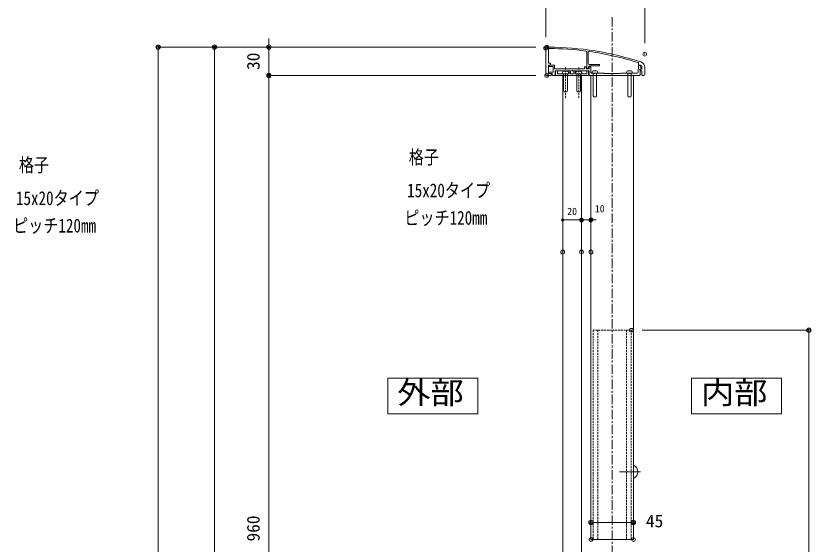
# Model space of a CAD drawing. Units: millimetres, scale not verified. Extents: x -1682 to 1682, y -1188 to 1188.
# Drawn here: x -728 to 114, y 100 to 659 of the extents above; entities that cross this region are included whole.
import ezdxf
from ezdxf.enums import TextEntityAlignment as Align

# ---------------------------------------------------------------- set-up
doc = ezdxf.new("R2010")
doc.units = ezdxf.units.MM
doc.header["$LTSCALE"] = 8
doc.header["$PDMODE"] = 32
doc.header["$PDSIZE"] = 4
doc.linetypes.add('USER1', pattern=[2, 1.25, -0.25, 0.25, -0.25])
doc.linetypes.add('USER3', pattern=[0.375, 0.25, -0.125])
for name, color, linetype, lineweight in [('0-0_0', 7, 'Continuous', 18), ('0-1_DEFPOINTS', 7, 'Continuous', 18), ('0-4_アンカー', 4, 'Continuous', 18), ('0-6_6ﾊｯﾁﾝｸﾞ', 4, 'Continuous', 18), ('0-7_2躯体線', 4, 'Continuous', 18), ('0-8_3中心線', 2, 'USER1', 18), ('0-9_41ｱﾙﾐ', 6, 'Continuous', 18), ('0-A_1手摺寸法', 7, 'Continuous', 18), ('0-C_P4-12', 7, 'Continuous', 18), ('1-3_101', 7, 'Continuous', 18), ('1-6_51破線ｱﾙﾐ', 3, 'USER3', 18)]:
    doc.layers.add(name, color=color, linetype=linetype, lineweight=lineweight)
doc.layers.add('1-5_8寸法', color=7, linetype='Continuous')
doc.styles.add('ＭＳ ゴシック', font='')
doc.styles.get('ＭＳ ゴシック').set_extended_font_data('MS Gothic')

# ---------------------------------------------------------------- blocks, each defined once
blk = doc.blocks.new('_ORIGIN2')
at = {"layer": '0-0_0'}
blk.add_line((-0.5, 0), (-1, 0), dxfattribs=at)
for radius in [0.5, 0.25]:
    blk.add_circle((0, 0), radius, dxfattribs=at)
blk = doc.blocks.new('D35')
at = {"layer": '0-1_DEFPOINTS'}
for p in [(3644.409, -1147.355), (3350.057, -2107.355), (3651.909, -2107.355)]:
    blk.add_point(p, dxfattribs=at)
at = {"layer": '0-A_1手摺寸法'}
for p, q in [((3632.909, -1147.355), (3350.057, -1147.355)), ((3350.057, -1151.955), (3350.057, -2102.755)), ((3640.409, -2107.355), (3350.057, -2107.355))]:
    blk.add_line(p, q, dxfattribs=at)
at = {"layer": '0-A_1手摺寸法', "xscale": 4.6, "yscale": 4.6}
for p, rotation in [((3350.057, -1147.355), 90), ((3350.057, -2107.355), 270)]:
    blk.add_blockref('_ORIGIN2', p, dxfattribs=dict(at, rotation=rotation))
at = {"layer": '0-A_1手摺寸法', "style": 'ＭＳ ゴシック'}
blk.add_text('960', height=13.49, rotation=90, dxfattribs=at).set_placement((3344.307, -1641.155), align=Align.BOTTOM_LEFT)
blk = doc.blocks.new('D36')
at = {"layer": '0-1_DEFPOINTS'}
blk.add_point((3644.409, -1117.355), dxfattribs=at)
at = {"layer": '0-A_1手摺寸法'}
for p, q in [((3632.909, -1117.355), (3232.58, -1117.355)), ((3232.58, -1121.955), (3232.58, -2227.755))]:
    blk.add_line(p, q, dxfattribs=at)
at = {"layer": '0-A_1手摺寸法', "xscale": 4.6, "yscale": 4.6, "rotation": 90}
blk.add_blockref('_ORIGIN2', (3232.58, -1117.355), dxfattribs=at)
blk = doc.blocks.new('D37')
at = {"layer": '0-1_DEFPOINTS'}
blk.add_point((3644.409, -1117.355), dxfattribs=at)
at = {"layer": '0-A_1手摺寸法'}
for p, q in [((3632.909, -1117.355), (3292.342, -1117.355)), ((3292.342, -1121.955), (3292.342, -2212.755))]:
    blk.add_line(p, q, dxfattribs=at)
at = {"layer": '0-A_1手摺寸法', "xscale": 4.6, "yscale": 4.6, "rotation": 90}
blk.add_blockref('_ORIGIN2', (3292.342, -1117.355), dxfattribs=at)
blk = doc.blocks.new('D40')
at = {"layer": '0-1_DEFPOINTS'}
for p in [(3644.409, -1117.355), (3350.057, -1147.355), (3644.409, -1147.355)]:
    blk.add_point(p, dxfattribs=at)
at = {"layer": '0-A_1手摺寸法'}
for p, q in [((3350.057, -1112.755), (3350.057, -1108.155)), ((3632.909, -1117.355), (3350.057, -1117.355)), ((3350.057, -1117.355), (3350.057, -1147.355)), ((3632.909, -1147.355), (3350.057, -1147.355)), ((3350.057, -1151.955), (3350.057, -1156.555))]:
    blk.add_line(p, q, dxfattribs=at)
at = {"layer": '0-A_1手摺寸法', "xscale": 4.6, "yscale": 4.6}
for p, rotation in [((3350.057, -1117.355), 270), ((3350.057, -1147.355), 90)]:
    blk.add_blockref('_ORIGIN2', p, dxfattribs=dict(at, rotation=rotation))
at = {"layer": '0-A_1手摺寸法', "style": 'ＭＳ ゴシック'}
blk.add_text('30', height=13.49, rotation=90, dxfattribs=at).set_placement((3344.307, -1141.555), align=Align.BOTTOM_LEFT)
blk = doc.blocks.new('D42')
at = {"layer": '0-1_DEFPOINTS'}
for p in [(3736.409, -1620.978), (3691.409, -1639.064), (3736.409, -1639.064)]:
    blk.add_point(p, dxfattribs=at)
at = {"layer": '0-A_1手摺寸法'}
for p, q in [((3691.409, -1627.564), (3691.409, -1620.978)), ((3696.009, -1620.978), (3731.809, -1620.978)), ((3736.409, -1627.564), (3736.409, -1620.978))]:
    blk.add_line(p, q, dxfattribs=at)
at = {"layer": '0-A_1手摺寸法', "xscale": 4.6, "yscale": 4.6, "rotation": 180}
blk.add_blockref('_ORIGIN2', (3691.409, -1620.978), dxfattribs=at)
at = {"layer": '0-A_1手摺寸法', "xscale": 4.6, "yscale": 4.6}
blk.add_blockref('_ORIGIN2', (3736.409, -1620.978), dxfattribs=at)
at = {"layer": '0-A_1手摺寸法', "style": 'ＭＳ ゴシック'}
blk.add_text('45', height=13.49, dxfattribs=at).set_placement((3749.677, -1630.178), align=Align.BOTTOM_LEFT)
blk = doc.blocks.new('D43')
at = {"layer": '0-1_DEFPOINTS'}
for p in [(3643.409, -1041.788), (3643.409, -1118.355), (3748.409, -1124.828)]:
    blk.add_point(p, dxfattribs=at)
at = {"layer": '0-A_1手摺寸法'}
for p, q in [((3643.409, -1106.855), (3643.409, -1041.788)), ((3743.809, -1041.788), (3648.009, -1041.788)), ((3748.409, -1113.328), (3748.409, -1041.788))]:
    blk.add_line(p, q, dxfattribs=at)
at = {"layer": '0-A_1手摺寸法', "xscale": 4.6, "yscale": 4.6, "rotation": 180}
blk.add_blockref('_ORIGIN2', (3643.409, -1041.788), dxfattribs=at)
at = {"layer": '0-A_1手摺寸法', "xscale": 4.6, "yscale": 4.6}
blk.add_blockref('_ORIGIN2', (3748.409, -1041.788), dxfattribs=at)
at = {"layer": '0-A_1手摺寸法', "style": 'ＭＳ ゴシック'}
blk.add_text('105', height=13.49, dxfattribs=at).set_placement((3682.109, -1036.038), align=Align.BOTTOM_LEFT)
blk = doc.blocks.new('D45')
at = {"layer": '0-1_DEFPOINTS'}
for p in [(3734.159, -1417.355), (3734.159, -2217.355), (3922.372, -2217.355)]:
    blk.add_point(p, dxfattribs=at)
at = {"layer": '0-A_1手摺寸法'}
for p, q in [((3745.659, -1417.355), (3922.372, -1417.355)), ((3922.372, -1421.955), (3922.372, -2212.755)), ((3745.659, -2217.355), (3922.372, -2217.355))]:
    blk.add_line(p, q, dxfattribs=at)
at = {"layer": '0-A_1手摺寸法', "xscale": 4.6, "yscale": 4.6}
for p, rotation in [((3922.372, -1417.355), 90), ((3922.372, -2217.355), 270)]:
    blk.add_blockref('_ORIGIN2', p, dxfattribs=dict(at, rotation=rotation))
at = {"layer": '0-A_1手摺寸法', "style": 'ＭＳ ゴシック'}
blk.add_text('800', height=13.49, rotation=90, dxfattribs=at).set_placement((3916.622, -1831.155), align=Align.BOTTOM_LEFT)
blk = doc.blocks.new('A$C064C2458')
at = {"layer": '1-3_101'}
for p, q in [((0.2, 10.604), (0.2, 9.504)), ((6, 10.804), (0.4, 10.804)), ((0.4, 9.304), (4.5, 9.304)), ((5, 8.804), (5, 4)), ((6.5, 7.3), (6.5, 10.304)), ((38, 8.5), (38, 7.3)), ((39.763, 9), (38.5, 9)), ((39.963, 7.2), (39.963, 8.8)), ((43, 8.8), (43, 7.2)), ((44.5, 9), (43.2, 9)), ((45, 3), (45, 8.5)), ((95.488, 10.312), (95.059, 3.438)), ((96.654, 10.5), (95.688, 10.5)), ((98.399, 6.77), (97.122, 10.176)), ((0, 3), (0, 2.5)), ((4.5, 3.5), (0.5, 3.5)), ((4, 1.8), (4, 0.2)), ((4.2, 0), (6.5, 0)), ((37.5, 6.8), (7, 6.8)), ((7, 0.5), (7, 4.8)), ((42.8, 7), (40.163, 7)), ((43, 4.8), (43, 0.5)), ((43.5, 0), (96.5, 0)), ((97, 0.5), (97, 6.3)), ((97.2, 6.5), (98.211, 6.5))]:
    blk.add_line(p, q, dxfattribs=at)
for points in [[(0.5, 2), (2.5, 2), (3.8, 2)], [(7.2, 5), (24.48, 5), (25, 5.3), (25.52, 5), (42.8, 5)], [(94.061, 2.5), (86.32, 2.5), (85.8, 2.2), (85.28, 2.5), (76.5, 2.5), (76, 2), (59, 2), (58.5, 2.5), (49.72, 2.5), (49.2, 2.2), (48.68, 2.5), (45.5, 2.5)]]:
    blk.add_lwpolyline(points, dxfattribs=at)
for centre, radius, start, end in [((0.4, 10.604), 0.2, 90, 180), ((0.4, 9.504), 0.2, 180, 270), ((4.5, 8.804), 0.5, 0, 90), ((6, 10.304), 0.5, 0, 90), ((38.5, 8.5), 0.5, 90, 180), ((39.763, 8.8), 0.2, 0, 90), ((43.2, 8.8), 0.2, 90, 180), ((44.5, 8.5), 0.5, 0, 90), ((95.688, 10.3), 0.2, 90, 176.42367), ((96.654, 10), 0.5, 20.55605, 90), ((0.5, 3), 0.5, 90, 180), ((0.5, 2.5), 0.5, 180, 270), ((3.8, 1.8), 0.2, 0, 90), ((4.2, 0.2), 0.2, 180, 270), ((4.5, 4), 0.5, 270, 0), ((7, 7.3), 0.5, 180, 270), ((6.5, 0.5), 0.5, 270, 0), ((7.2, 4.8), 0.2, 90, 180), ((37.5, 7.3), 0.5, 270, 0), ((40.163, 7.2), 0.2, 180, 270), ((42.8, 7.2), 0.2, 270, 0), ((42.8, 4.8), 0.2, 0, 90), ((43.5, 0.5), 0.5, 180, 270), ((45.5, 3), 0.5, 180, 270), ((94.061, 3.5), 1, 270, 356.42367), ((96.5, 0.5), 0.5, 270, 0), ((97.2, 6.3), 0.2, 90, 180), ((98.211, 6.7), 0.2, 270, 20.55605)]:
    blk.add_arc(centre, radius, start, end, dxfattribs=at)
blk = doc.blocks.new('A$C789A41F9')
at = {"layer": '1-3_101'}
for p, q in [((0, 4.8), (0, 0.2)), ((1.8, 5), (0.2, 5)), ((2, 1.7), (2, 4.8)), ((14.25, 4.6), (14.25, 1.9)), ((15.35, 5), (14.65, 5)), ((15.75, 2.2), (15.75, 4.6)), ((18.85, 1.8), (16.15, 1.8)), ((18.02, 0), (34.8, 0)), ((19.25, 4.6), (19.25, 2.2)), ((20.35, 5), (19.65, 5)), ((20.75, 1.9), (20.75, 4.6)), ((33, 4.8), (33, 1.7)), ((34.8, 5), (33.2, 5)), ((35, 0.2), (35, 4.8))]:
    blk.add_line(p, q, dxfattribs=at)
for points in [[(0.2, 0), (16.98, 0), (17.5, 0.3), (18.02, 0)], [(13.85, 1.5), (11.02, 1.5), (10.5, 1.2), (9.98, 1.5), (8.52, 1.5), (8, 1.2), (7.48, 1.5), (2.2, 1.5)], [(32.8, 1.5), (27.52, 1.5), (27, 1.2), (26.48, 1.5), (24.97, 1.5), (24.45, 1.2), (23.93, 1.5), (21.15, 1.5)]]:
    blk.add_lwpolyline(points, dxfattribs=at)
for centre, radius, start, end in [((0.2, 4.8), 0.2, 90, 180), ((0.2, 0.2), 0.2, 180, 270), ((1.8, 4.8), 0.2, 0, 90), ((2.2, 1.7), 0.2, 180, 270), ((13.85, 1.9), 0.4, 270, 0), ((14.65, 4.6), 0.4, 90, 180), ((15.35, 4.6), 0.4, 0, 90), ((16.15, 2.2), 0.4, 180, 270), ((18.85, 2.2), 0.4, 270, 0), ((19.65, 4.6), 0.4, 90, 180), ((20.35, 4.6), 0.4, 0, 90), ((21.15, 1.9), 0.4, 180, 270), ((32.8, 1.7), 0.2, 270, 0), ((33.2, 4.8), 0.2, 90, 180), ((34.8, 4.8), 0.2, 0, 90), ((34.8, 0.2), 0.2, 270, 0)]:
    blk.add_arc(centre, radius, start, end, dxfattribs=at)
blk = doc.blocks.new('D53')
at = {"layer": '0-1_DEFPOINTS'}
for p in [(3681.409, -1300.514), (3661.409, -1334.474), (3681.409, -1334.474)]:
    blk.add_point(p, dxfattribs=at)
at = {"layer": '0-A_1手摺寸法'}
for p, q in [((3661.409, -1325.474), (3661.409, -1300.514)), ((3664.109, -1300.514), (3678.709, -1300.514)), ((3681.409, -1325.474), (3681.409, -1300.514))]:
    blk.add_line(p, q, dxfattribs=at)
at = {"layer": '0-A_1手摺寸法', "xscale": 2.7, "yscale": 2.7, "rotation": 180}
blk.add_blockref('_ORIGIN2', (3661.409, -1300.514), dxfattribs=at)
at = {"layer": '0-A_1手摺寸法', "xscale": 2.7, "yscale": 2.7}
blk.add_blockref('_ORIGIN2', (3681.409, -1300.514), dxfattribs=at)
at = {"layer": '0-A_1手摺寸法', "style": 'ＭＳ ゴシック'}
blk.add_text('20', height=7.698, dxfattribs=at).set_placement((3666.159, -1297.514), align=Align.BOTTOM_LEFT)
blk = doc.blocks.new('D54')
at = {"layer": '0-1_DEFPOINTS'}
for p in [(3691.409, -1300.514), (3681.409, -1334.474), (3691.409, -1334.474)]:
    blk.add_point(p, dxfattribs=at)
at = {"layer": '0-A_1手摺寸法'}
for p, q in [((3678.709, -1300.514), (3676.009, -1300.514)), ((3681.409, -1325.474), (3681.409, -1300.514)), ((3681.409, -1300.514), (3691.409, -1300.514)), ((3691.409, -1325.474), (3691.409, -1300.514)), ((3694.109, -1300.514), (3696.809, -1300.514))]:
    blk.add_line(p, q, dxfattribs=at)
at = {"layer": '0-A_1手摺寸法', "xscale": 2.7, "yscale": 2.7}
blk.add_blockref('_ORIGIN2', (3681.409, -1300.514), dxfattribs=at)
at = {"layer": '0-A_1手摺寸法', "xscale": 2.7, "yscale": 2.7, "rotation": 180}
blk.add_blockref('_ORIGIN2', (3691.409, -1300.514), dxfattribs=at)
at = {"layer": '0-A_1手摺寸法', "style": 'ＭＳ ゴシック'}
blk.add_text('10', height=7.698, dxfattribs=at).set_placement((3695.456, -1294.764), align=Align.BOTTOM_LEFT)
blk = doc.blocks.new('A$C3E486E1C')
at = {"layer": '0-9_41ｱﾙﾐ'}
for p, q in [((0, 1), (0, 29)), ((3.007, 30), (1, 30)), ((3, 13.5), (3, 27.493)), ((43.5, 24.838), (43.5, 7.4)), ((45, 12.5), (45, 24.364)), ((3, 2.5), (3, 10.5)), ((4.5, 13), (3.5, 13)), ((3.5, 11), (4.5, 11)), ((5, 11.5), (5, 12.5)), ((45.5, 7.4), (45.5, 9)), ((56.7, 11.5), (46, 11.5)), ((46.5, 10), (56.7, 10)), ((57.2, 10.5), (57.2, 11)), ((98.48, 11.2), (98.48, 13.075)), ((98.98, 10.7), (101, 10.7)), ((102, 9.7), (102, 6.7)), ((105, 1), (105, 8.548)), ((1, 0), (5.5, 0)), ((5.5, 2), (3.5, 2)), ((6, 0.5), (6, 1.5)), ((43.7, 7.2), (45.3, 7.2)), ((99.91, 6.237), (100.209, 5.342)), ((101.8, 6.5), (100.1, 6.5)), ((100.683, 5), (101.5, 5)), ((102, 4.5), (102, 0.5)), ((102.5, 0), (104, 0))]:
    blk.add_line(p, q, dxfattribs=at)
for centre, radius, start, end in [((1, 29), 1, 90, 180), ((4, 27.493), 1, 89.50975, 180), ((1.26, -292.757), 322.762, 72.02754, 89.68976), ((1.26, -292.757), 321.262, 82.60145, 89.50975), ((42.5, 24.838), 1, 0, 82.60145), ((46, 24.364), 1, 81.96957, 180), ((1.26, -292.757), 321.262, 72.45031, 81.96957), ((3.5, 13.5), 0.5, 180, 270), ((3.5, 10.5), 0.5, 90, 180), ((4.5, 12.5), 0.5, 0, 90), ((4.5, 11.5), 0.5, 270, 0), ((46, 12.5), 1, 180, 270), ((46.5, 9), 1, 90, 180), ((56.7, 11), 0.5, 0, 90), ((56.7, 10.5), 0.5, 270, 0), ((97.98, 13.075), 0.5, 0, 72.45031), ((98.98, 11.2), 0.5, 180, 270), ((99, 8.548), 6, 0, 72.03027), ((101, 9.7), 1, 0, 90), ((1, 1), 1, 180, 270), ((3.5, 2.5), 0.5, 180, 270), ((5.5, 1.5), 0.5, 0, 90), ((5.5, 0.5), 0.5, 270, 0), ((43.7, 7.4), 0.2, 180, 270), ((45.3, 7.4), 0.2, 270, 0), ((100.1, 6.3), 0.2, 90, 198.43495), ((100.683, 5.5), 0.5, 198.43495, 270), ((101.5, 4.5), 0.5, 0, 90), ((101.8, 6.7), 0.2, 270, 0), ((102.5, 0.5), 0.5, 180, 270), ((104, 1), 1, 270, 0)]:
    blk.add_arc(centre, radius, start, end, dxfattribs=at)

msp = doc.modelspace()

# ---------------------------------------------------------------- linework, layer by layer
at = {"layer": '0-0_0'}
for p, q in [((-119.024, 596.106), (-119.024, 104.397)), ((-74.024, 596.106), (-74.024, 104.397))]:
    msp.add_line(p, q, dxfattribs=at)
at = {"layer": '0-1_DEFPOINTS'}
msp.add_line((-119.024, 104.397), (-74.024, 104.397), dxfattribs=at)
at = {"layer": '0-4_アンカー'}
msp.add_line((-119.024, 596.106), (-74.024, 596.106), dxfattribs=at)
at = {"layer": '0-4_アンカー', "linetype": 'USER3'}
for p, q in [((-116.774, 326.106), (-116.774, 104.397)), ((-76.274, 326.106), (-116.774, 326.106)), ((-111.774, 326.106), (-111.774, 104.397)), ((-81.274, 326.106), (-81.274, 104.397)), ((-76.274, 326.106), (-76.274, 104.397))]:
    msp.add_line(p, q, dxfattribs=at)
at = {"layer": '0-6_6ﾊｯﾁﾝｸﾞ'}
for p, q in [((-144.881, 600.464), (-147.167, 600.464)), ((-130.881, 600.464), (-133.167, 600.464)), ((-117.834, 599.106), (-117.834, 598.806)), ((-112.034, 598.606), (-117.634, 598.606)), ((-116.584, 598.606), (-116.584, 574.568)), ((-113.834, 601.106), (-115.834, 601.106)), ((-113.084, 598.606), (-113.084, 574.568)), ((-111.834, 599.106), (-111.834, 598.806)), ((-81.234, 599.106), (-81.234, 598.806)), ((-81.034, 598.606), (-75.434, 598.606)), ((-79.984, 598.606), (-79.984, 574.568)), ((-79.234, 601.106), (-77.234, 601.106)), ((-76.484, 598.606), (-76.484, 574.568)), ((-75.234, 599.106), (-75.234, 598.806)), ((-149.452, 598.178), (-149.452, 597.835)), ((-142.824, 597.606), (-149.224, 597.606)), ((-148.024, 597.606), (-148.024, 579.986)), ((-144.024, 597.606), (-144.024, 579.986)), ((-142.595, 598.178), (-142.595, 597.835)), ((-135.452, 598.178), (-135.452, 597.835)), ((-128.824, 597.606), (-135.224, 597.606)), ((-134.024, 597.606), (-134.024, 579.986)), ((-130.024, 597.606), (-130.024, 579.986)), ((-128.595, 598.178), (-128.595, 597.835)), ((-148.024, 579.986), (-147.55, 578.843)), ((-144.497, 578.843), (-147.55, 578.843)), ((-144.024, 579.986), (-144.497, 578.843)), ((-134.024, 579.986), (-133.55, 578.843)), ((-130.497, 578.843), (-133.55, 578.843)), ((-130.024, 579.986), (-130.497, 578.843)), ((-116.584, 574.568), (-116.17, 573.568)), ((-113.498, 573.568), (-116.17, 573.568)), ((-113.084, 574.568), (-113.498, 573.568)), ((-79.984, 574.568), (-79.57, 573.568)), ((-79.57, 573.568), (-76.898, 573.568)), ((-76.484, 574.568), (-76.898, 573.568))]:
    msp.add_line(p, q, dxfattribs=at)
for centre, radius, start, end in [((-147.167, 598.178), 2.286, 90, 180), ((-144.881, 598.178), 2.286, 0, 90), ((-133.167, 598.178), 2.286, 90, 180), ((-130.881, 598.178), 2.286, 0, 90), ((-115.834, 599.106), 2, 90, 180), ((-117.634, 598.806), 0.2, 180, 270), ((-113.834, 599.106), 2, 0, 90), ((-112.034, 598.806), 0.2, 270, 0), ((-79.234, 599.106), 2, 90, 180), ((-81.034, 598.806), 0.2, 180, 270), ((-77.234, 599.106), 2, 0, 90), ((-75.434, 598.806), 0.2, 270, 0), ((-149.224, 597.835), 0.229, 180, 270), ((-142.824, 597.835), 0.229, 270, 0), ((-135.224, 597.835), 0.229, 180, 270), ((-128.824, 597.835), 0.229, 270, 0)]:
    msp.add_arc(centre, radius, start, end, dxfattribs=at)
at = {"layer": '0-7_2躯体線'}
for p, q in [((-74.024, 169.356), (-74.024, 182.856)), ((-73.524, 182.856), (-74.024, 182.856)), ((-88.964, 176.106), (-66.708, 176.106)), ((-73.524, 169.356), (-74.024, 169.356))]:
    msp.add_line(p, q, dxfattribs=at)
msp.add_arc((-77.219, 176.106), 7.695, 298.69866, 61.30134, dxfattribs=at)
at = {"layer": '0-8_3中心線'}
msp.add_line((-96.524, 657.955), (-96.524, -887.018), dxfattribs=at)
at = {"layer": '0-9_41ｱﾙﾐ'}
for p, q in [((-149.024, 596.106), (-149.024, -1.66)), ((-129.024, 596.106), (-129.024, -1.66))]:
    msp.add_line(p, q, dxfattribs=at)
at = {"layer": '0-C_P4-12'}
for p, q in [((-334.352, 275.519), (-334.352, 237.509)), ((-12.476, 275.519), (-12.476, 237.509))]:
    msp.add_line(p, q, dxfattribs=at)
for points in [[(-334.352, 237.509), (-239.026, 237.509), (-239.026, 275.519), (-334.352, 275.519)], [(-12.476, 237.509), (82.85, 237.509), (82.85, 275.519), (-12.476, 275.519)]]:
    msp.add_lwpolyline(points, dxfattribs=at)
at = {"layer": '1-6_51破線ｱﾙﾐ'}
for p, q in [((-146.024, 604.455), (-146.024, 571.234)), ((-132.024, 604.455), (-132.024, 571.234))]:
    msp.add_line(p, q, dxfattribs=at)

# ---------------------------------------------------------------- block references
at = {"layer": '0-A_1手摺寸法'}
for name, p in [('D43', (-3810.432, 1743.461)), ('D40', (-3810.432, 1743.461)), ('D36', (-3810.432, 1743.461)), ('D37', (-3810.432, 1743.461)), ('A$C064C2458', (-164.024, 596.106)), ('D35', (-3810.432, 1743.461)), ('A$C789A41F9', (-156.524, 596.106)), ('D53', (-3810.432, 1743.461)), ('D54', (-3810.432, 1743.461)), ('D45', (-3810.432, 1743.461)), ('D42', (-3810.432, 1743.461))]:
    msp.add_blockref(name, p, dxfattribs=at)
at = {"layer": '1-5_8寸法'}
msp.add_blockref('A$C3E486E1C', (-167.024, 596.106), dxfattribs=at)

# ---------------------------------------------------------------- texts
at = {"layer": '0-0_0', "style": 'ＭＳ ゴシック', "width": 0.8}
for s, p in [('格子', (-312.097, 497.816)), ('格子', (-725.286, 489.565)), ('15x20タイプ', (-313.805, 462.592)), ('15x20タイプ', (-728.429, 454.341)), ('ピッチ120mm', (-316.819, 433.522)), ('ピッチ120mm', (-731.443, 425.271))]:
    msp.add_text(s, height=14.66, dxfattribs=at).set_placement(p, align=Align.BOTTOM_LEFT)
at = {"layer": '0-C_P4-12', "style": 'ＭＳ ゴシック', "width": 1.1}
for s, p in [('外部', (-324.293, 241.142)), ('内部', (-2.417, 241.142))]:
    msp.add_text(s, height=23.46, dxfattribs=at).set_placement(p, align=Align.BOTTOM_LEFT)

doc.saveas('drawing.dxf')
